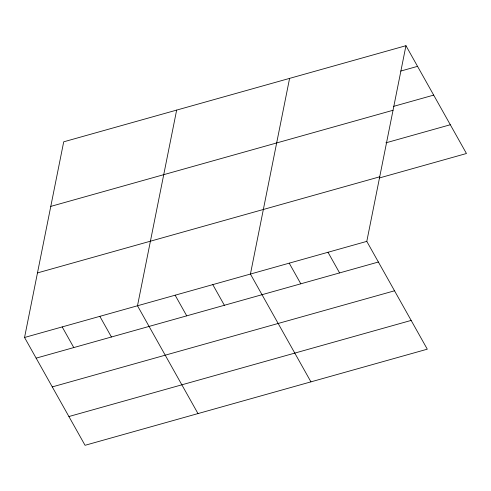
<?xml version="1.0" encoding="UTF-8"?>
<svg xmlns="http://www.w3.org/2000/svg" width="491" height="491" viewBox="0 0 491 491"><rect width="100%" height="100%" fill="white"/><g stroke="black" fill="none" stroke-linecap="round" stroke-linejoin="round"><path stroke-width="0.74" d="M405.953 45.7L366.795 241.376L427.293 349.181L85.047 445.3L24.55 337.489L63.707 141.819L405.953 45.7L466.45 153.511L379.359 177.969M176.65 110.101L137.492 305.77L197.99 413.582M289.586 78.382L250.428 274.058L310.932 381.863M400.705 71.078L417.54 66.353M393.426 106.418L433.682 95.113M50.788 206.392L393.027 110.272M385.908 142.832L450.308 124.745M37.469 272.916L379.715 176.803M24.55 337.489L366.795 241.376M36.138 358.142L378.383 262.022M52.279 386.902L394.525 290.789M68.906 416.534L411.151 320.42M328.006 252.27L339.594 272.916M289.217 263.164L300.805 283.81M212.787 284.627L224.375 305.279M175.14 295.201L186.727 315.848M99.845 316.345L111.432 336.992M62.197 326.92L73.785 347.567"/></g></svg>
